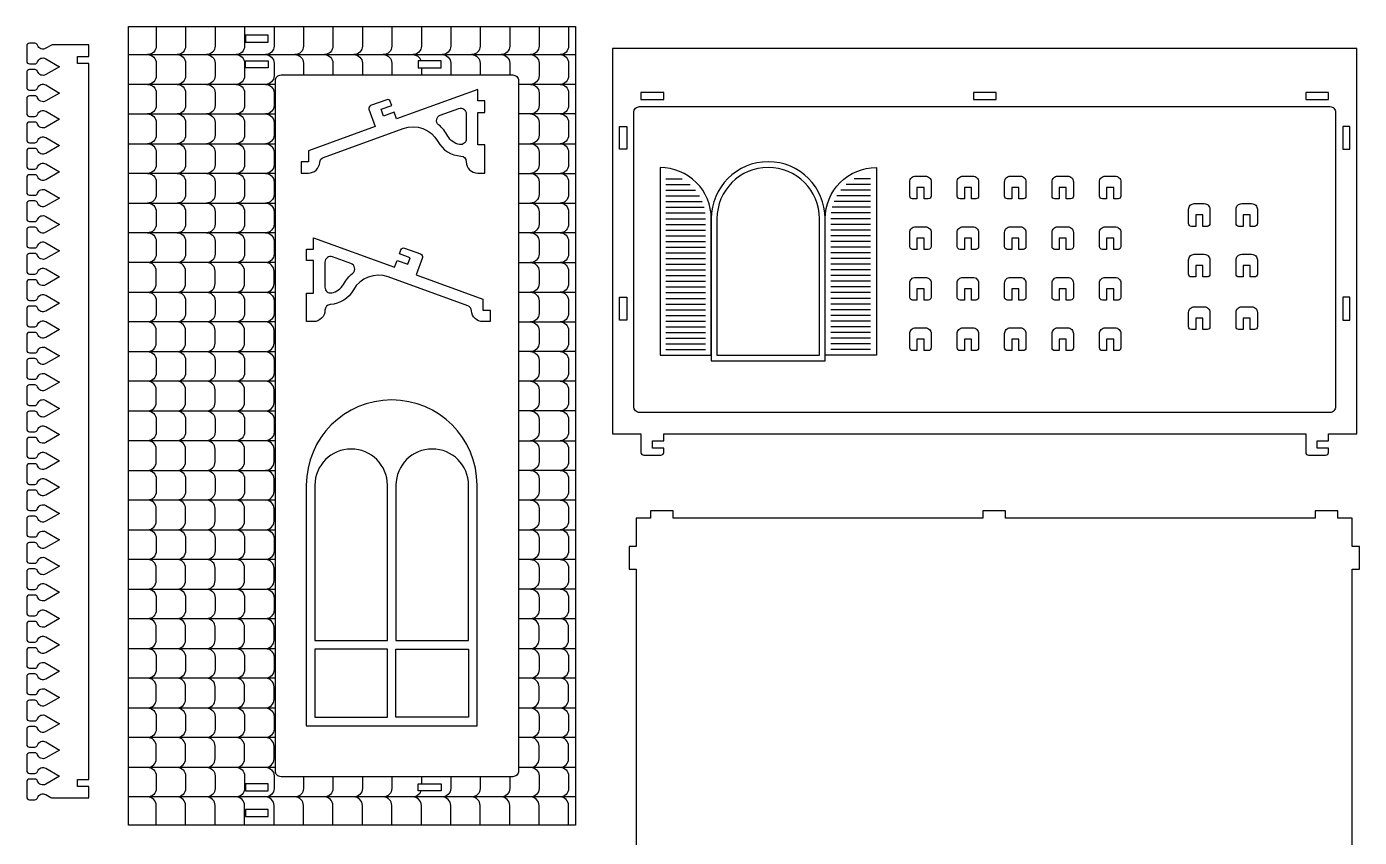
# Model space of a CAD drawing. Extents: x 3334 to 5610, y 984 to 2451.
# Drawn here: x 4483 to 5607, y 1767 to 2451 of the extents above; entities that cross this region are included whole.
import ezdxf

# ---------------------------------------------------------------- set-up
doc = ezdxf.new("R2010")
doc.units = 0
doc.header["$MEASUREMENT"] = 0
doc.layers.add('LAYER1', color=18, linetype='CONTINUOUS')

msp = doc.modelspace()

# ---------------------------------------------------------------- linework, layer by layer
at = {"layer": 'LAYER1'}
for points in [[(4945.8, 1777.7), (4568.9, 1777.7), (4568.9, 2451.2), (4945.8, 2451.2)], [(4686.8, 2438), (4686.8, 2444), (4667.6, 2444), (4667.6, 2438)], [(4686.8, 2422.4), (4686.8, 2416.4), (4667.6, 2416.4), (4667.6, 2422.4)], [(4832.5, 2416.4), (4832.5, 2422.4), (4813.3, 2422.4), (4813.3, 2416.4)], [(5001.1, 2395.7), (5001.1, 2389.7), (5020.3, 2389.7), (5020.3, 2395.7)], [(5281.4, 2395.7), (5281.4, 2389.7), (5300.6, 2389.7), (5300.6, 2395.7)], [(5561.7, 2395.7), (5561.7, 2389.7), (5580.9, 2389.7), (5580.9, 2395.7)], [(4983.1, 2366.9), (4989.1, 2366.9), (4989.1, 2347.7), (4983.1, 2347.7)], [(5598.9, 2366.9), (5592.9, 2366.9), (5592.9, 2347.7), (5598.9, 2347.7)], [(4983.1, 2222.9), (4989.1, 2222.9), (4989.1, 2203.7), (4983.1, 2203.7)], [(5598.9, 2222.9), (5592.9, 2222.9), (5592.9, 2203.7), (5598.9, 2203.7)], [(4726.1, 1868.6), (4787.3, 1868.6), (4787.3, 1926.2), (4726.1, 1926.2)], [(4794.5, 1868.6), (4794.5, 1926.2), (4855.7, 1926.2), (4855.7, 1868.6)], [(4686.8, 1806.5), (4686.8, 1812.5), (4667.6, 1812.5), (4667.6, 1806.5)], [(4832.5, 1812.5), (4832.5, 1806.5), (4813.3, 1806.5), (4813.3, 1812.5)], [(4686.8, 1784.9), (4686.8, 1790.9), (4667.6, 1790.9), (4667.6, 1784.9)]]:
    msp.add_lwpolyline(points, close=True, dxfattribs=at)
for points in [[(4592.3, 2451.2), (4592.3, 2434.8, -0.414214), (4585.1, 2427.6)], [(4617.1, 2451.2), (4617.1, 2434.8, -0.414214), (4609.9, 2427.6)], [(4642, 2451.2), (4642, 2434.8, -0.414214), (4634.8, 2427.6)], [(4666.8, 2451.2), (4666.8, 2434.8, -0.414214), (4659.6, 2427.6)], [(4691.7, 2451.2), (4691.7, 2434.8, -0.414214), (4684.5, 2427.6)], [(4716.5, 2451.2), (4716.5, 2434.8, -0.414214), (4709.3, 2427.6)], [(4741.3, 2451.2), (4741.3, 2434.8, -0.414214), (4734.1, 2427.6)], [(4766.2, 2451.2), (4766.2, 2434.8, -0.414214), (4759, 2427.6)], [(4791, 2451.2), (4791, 2434.8, -0.414214), (4783.8, 2427.6)], [(4815.9, 2451.2), (4815.9, 2434.8, -0.414214), (4808.7, 2427.6)], [(4840.7, 2451.2), (4840.7, 2434.8, -0.414214), (4833.5, 2427.6)], [(4865.5, 2451.2), (4865.5, 2434.8, -0.414214), (4858.3, 2427.6)], [(4890.4, 2451.2), (4890.4, 2434.8, -0.414214), (4883.2, 2427.6)], [(4915.2, 2451.2), (4915.2, 2434.8, -0.414214), (4908, 2427.6)], [(4940.1, 2451.2), (4940.1, 2434.8, -0.414214), (4932.9, 2427.6)], [(4585.1, 2427.6, -0.414214), (4592.3, 2420.4), (4592.3, 2409.7, -0.414214), (4585.1, 2402.5)], [(4609.9, 2427.6, -0.414214), (4617.1, 2420.4), (4617.1, 2409.7, -0.414214), (4609.9, 2402.5)], [(4634.8, 2427.6, -0.414214), (4642, 2420.4), (4642, 2409.7, -0.414214), (4634.8, 2402.5)], [(4659.6, 2427.6, -0.414214), (4666.8, 2420.4), (4666.8, 2409.7, -0.414214), (4659.6, 2402.5)], [(4684.5, 2427.6, -0.414214), (4691.7, 2420.4), (4691.7, 2409.7, -0.414214), (4684.5, 2402.5)], [(4709.3, 2427.6, -0.414214), (4716.5, 2420.4), (4716.5, 2410.4)], [(4734.1, 2427.6, -0.414214), (4741.3, 2420.4), (4741.3, 2410.4)], [(4759, 2427.6, -0.414214), (4766.2, 2420.4), (4766.2, 2410.4)], [(4783.8, 2427.6, -0.414214), (4791, 2420.4), (4791, 2410.4)], [(4808.7, 2427.6, -0.332931), (4815.6, 2422.4)], [(4833.5, 2427.6, -0.414214), (4840.7, 2420.4), (4840.7, 2410.4)], [(4858.3, 2427.6, -0.414214), (4865.5, 2420.4), (4865.5, 2410.4)], [(4883.2, 2427.6, -0.414214), (4890.4, 2420.4), (4890.4, 2410.4)], [(4908, 2427.6, -0.414214), (4915.2, 2420.4), (4915.2, 2409.7, -0.414214), (4908, 2402.5)], [(4932.9, 2427.6, -0.414214), (4940.1, 2420.4), (4940.1, 2409.7, -0.414214), (4932.9, 2402.5)], [(4585.1, 2402.5, -0.414214), (4592.3, 2395.3), (4592.3, 2384.7, -0.414214), (4585.1, 2377.5)], [(4609.9, 2402.5, -0.414214), (4617.1, 2395.3), (4617.1, 2384.7, -0.414214), (4609.9, 2377.5)], [(4634.8, 2402.5, -0.414214), (4642, 2395.3), (4642, 2384.7, -0.414214), (4634.8, 2377.5)], [(4659.6, 2402.5, -0.414214), (4666.8, 2395.3), (4666.8, 2384.7, -0.414214), (4659.6, 2377.5)], [(4684.5, 2402.5, -0.414214), (4691.7, 2395.3), (4691.7, 2384.7, -0.414214), (4684.5, 2377.5)], [(4908, 2402.5, -0.414214), (4915.2, 2395.3), (4915.2, 2384.7, -0.414214), (4908, 2377.5)], [(4932.9, 2402.5, -0.414214), (4940.1, 2395.3), (4940.1, 2384.7, -0.414214), (4932.9, 2377.5)], [(4585.1, 2377.5, -0.414214), (4592.3, 2370.3), (4592.3, 2359.6, -0.414214), (4585.1, 2352.4)], [(4609.9, 2377.5, -0.414214), (4617.1, 2370.3), (4617.1, 2359.6, -0.414214), (4609.9, 2352.4)], [(4634.8, 2377.5, -0.414214), (4642, 2370.3), (4642, 2359.6, -0.414214), (4634.8, 2352.4)], [(4659.6, 2377.5, -0.414214), (4666.8, 2370.3), (4666.8, 2359.6, -0.414214), (4659.6, 2352.4)], [(4684.5, 2377.5, -0.414214), (4691.7, 2370.3), (4691.7, 2359.6, -0.414214), (4684.5, 2352.4)], [(4908, 2377.5, -0.414214), (4915.2, 2370.3), (4915.2, 2359.6, -0.414214), (4908, 2352.4)], [(4932.9, 2377.5, -0.414214), (4940.1, 2370.3), (4940.1, 2359.6, -0.414214), (4932.9, 2352.4)], [(4585.1, 2352.4, -0.414214), (4592.3, 2345.2), (4592.3, 2334.6, -0.414214), (4585.1, 2327.4)], [(4609.9, 2352.4, -0.414214), (4617.1, 2345.2), (4617.1, 2334.6, -0.414214), (4609.9, 2327.4)], [(4634.8, 2352.4, -0.414214), (4642, 2345.2), (4642, 2334.6, -0.414214), (4634.8, 2327.4)], [(4659.6, 2352.4, -0.414214), (4666.8, 2345.2), (4666.8, 2334.6, -0.414214), (4659.6, 2327.4)], [(4684.5, 2352.4, -0.414214), (4691.7, 2345.2), (4691.7, 2334.6, -0.414214), (4684.5, 2327.4)], [(4908, 2352.4, -0.414214), (4915.2, 2345.2), (4915.2, 2334.6, -0.414214), (4908, 2327.4)], [(4932.9, 2352.4, -0.414214), (4940.1, 2345.2), (4940.1, 2334.6, -0.414214), (4932.9, 2327.4)], [(4585.1, 2327.4, -0.414214), (4592.3, 2320.2), (4592.3, 2309.5, -0.414214), (4585.1, 2302.3)], [(4609.9, 2327.4, -0.414214), (4617.1, 2320.2), (4617.1, 2309.5, -0.414214), (4609.9, 2302.3)], [(4634.8, 2327.4, -0.414214), (4642, 2320.2), (4642, 2309.5, -0.414214), (4634.8, 2302.3)], [(4659.6, 2327.4, -0.414214), (4666.8, 2320.2), (4666.8, 2309.5, -0.414214), (4659.6, 2302.3)], [(4684.5, 2327.4, -0.414214), (4691.7, 2320.2), (4691.7, 2309.5, -0.414214), (4684.5, 2302.3)], [(4908, 2327.4, -0.414214), (4915.2, 2320.2), (4915.2, 2309.5, -0.414214), (4908, 2302.3)], [(4932.9, 2327.4, -0.414214), (4940.1, 2320.2), (4940.1, 2309.5, -0.414214), (4932.9, 2302.3)], [(4585.1, 2302.3, -0.414214), (4592.3, 2295.1), (4592.3, 2284.5, -0.414214), (4585.1, 2277.3)], [(4609.9, 2302.3, -0.414214), (4617.1, 2295.1), (4617.1, 2284.5, -0.414214), (4609.9, 2277.3)], [(4634.8, 2302.3, -0.414214), (4642, 2295.1), (4642, 2284.5, -0.414214), (4634.8, 2277.3)], [(4659.6, 2302.3, -0.414214), (4666.8, 2295.1), (4666.8, 2284.5, -0.414214), (4659.6, 2277.3)], [(4684.5, 2302.3, -0.414214), (4691.7, 2295.1), (4691.7, 2284.5, -0.414214), (4684.5, 2277.3)], [(4908, 2302.3, -0.414214), (4915.2, 2295.1), (4915.2, 2284.5, -0.414214), (4908, 2277.3)], [(4932.9, 2302.3, -0.414214), (4940.1, 2295.1), (4940.1, 2284.5, -0.414214), (4932.9, 2277.3)], [(4585.1, 2277.3, -0.414214), (4592.3, 2270.1), (4592.3, 2259.4, -0.414214), (4585.1, 2252.2)], [(4609.9, 2277.3, -0.414214), (4617.1, 2270.1), (4617.1, 2259.4, -0.414214), (4609.9, 2252.2)], [(4634.8, 2277.3, -0.414214), (4642, 2270.1), (4642, 2259.4, -0.414214), (4634.8, 2252.2)], [(4659.6, 2277.3, -0.414214), (4666.8, 2270.1), (4666.8, 2259.4, -0.414214), (4659.6, 2252.2)], [(4684.5, 2277.3, -0.414214), (4691.7, 2270.1), (4691.7, 2259.4, -0.414214), (4684.5, 2252.2)], [(4908, 2277.3, -0.414214), (4915.2, 2270.1), (4915.2, 2259.4, -0.414214), (4908, 2252.2)], [(4932.9, 2277.3, -0.414214), (4940.1, 2270.1), (4940.1, 2259.4, -0.414214), (4932.9, 2252.2)], [(4585.1, 2227.2, 0.414214), (4592.3, 2234.4), (4592.3, 2245, 0.414214), (4585.1, 2252.2)], [(4609.9, 2227.2, 0.414214), (4617.1, 2234.4), (4617.1, 2245, 0.414214), (4609.9, 2252.2)], [(4634.8, 2227.2, 0.414214), (4642, 2234.4), (4642, 2245, 0.414214), (4634.8, 2252.2)], [(4659.6, 2227.2, 0.414214), (4666.8, 2234.4), (4666.8, 2245, 0.414214), (4659.6, 2252.2)], [(4684.5, 2227.2, 0.414214), (4691.7, 2234.4), (4691.7, 2245, 0.414214), (4684.5, 2252.2)], [(4908, 2252.2, -0.414214), (4915.2, 2245), (4915.2, 2234.4, -0.414214), (4908, 2227.2)], [(4932.9, 2252.2, -0.414214), (4940.1, 2245), (4940.1, 2234.4, -0.414214), (4932.9, 2227.2)], [(4585.1, 2227.2, -0.414214), (4592.3, 2220), (4592.3, 2209.3, -0.414214), (4585.1, 2202.1)], [(4609.9, 2227.2, -0.414214), (4617.1, 2220), (4617.1, 2209.3, -0.414214), (4609.9, 2202.1)], [(4634.8, 2227.2, -0.414214), (4642, 2220), (4642, 2209.3, -0.414214), (4634.8, 2202.1)], [(4659.6, 2227.2, -0.414214), (4666.8, 2220), (4666.8, 2209.3, -0.414214), (4659.6, 2202.1)], [(4684.5, 2227.2, -0.414214), (4691.7, 2220), (4691.7, 2209.3, -0.414214), (4684.5, 2202.1)], [(4908, 2227.2, -0.414214), (4915.2, 2220), (4915.2, 2209.3, -0.414214), (4908, 2202.1)], [(4932.9, 2227.2, -0.414214), (4940.1, 2220), (4940.1, 2209.3, -0.414214), (4932.9, 2202.1)], [(4585.1, 2177.1, 0.414214), (4592.3, 2184.3), (4592.3, 2194.9, 0.414214), (4585.1, 2202.1)], [(4609.9, 2177.1, 0.414214), (4617.1, 2184.3), (4617.1, 2194.9, 0.414214), (4609.9, 2202.1)], [(4634.8, 2177.1, 0.414214), (4642, 2184.3), (4642, 2194.9, 0.414214), (4634.8, 2202.1)], [(4659.6, 2177.1, 0.414214), (4666.8, 2184.3), (4666.8, 2194.9, 0.414214), (4659.6, 2202.1)], [(4684.5, 2177.1, 0.414214), (4691.7, 2184.3), (4691.7, 2194.9, 0.414214), (4684.5, 2202.1)], [(4908, 2202.1, -0.414214), (4915.2, 2194.9), (4915.2, 2184.3, -0.414214), (4908, 2177.1)], [(4932.9, 2202.1, -0.414214), (4940.1, 2194.9), (4940.1, 2184.3, -0.414214), (4932.9, 2177.1)], [(4585.1, 2177.1, -0.414214), (4592.3, 2169.9), (4592.3, 2159.2, -0.414214), (4585.1, 2152)], [(4609.9, 2177.1, -0.414214), (4617.1, 2169.9), (4617.1, 2159.2, -0.414214), (4609.9, 2152)], [(4634.8, 2177.1, -0.414214), (4642, 2169.9), (4642, 2159.2, -0.414214), (4634.8, 2152)], [(4659.6, 2177.1, -0.414214), (4666.8, 2169.9), (4666.8, 2159.2, -0.414214), (4659.6, 2152)], [(4684.5, 2177.1, -0.414214), (4691.7, 2169.9), (4691.7, 2159.2, -0.414214), (4684.5, 2152)], [(4908, 2177.1, -0.414214), (4915.2, 2169.9), (4915.2, 2159.2, -0.414214), (4908, 2152)], [(4932.9, 2177.1, -0.414214), (4940.1, 2169.9), (4940.1, 2159.2, -0.414214), (4932.9, 2152)], [(4585.1, 2127, 0.414214), (4592.3, 2134.2), (4592.3, 2144.8, 0.414214), (4585.1, 2152)], [(4609.9, 2127, 0.414214), (4617.1, 2134.2), (4617.1, 2144.8, 0.414214), (4609.9, 2152)], [(4634.8, 2127, 0.414214), (4642, 2134.2), (4642, 2144.8, 0.414214), (4634.8, 2152)], [(4659.6, 2127, 0.414214), (4666.8, 2134.2), (4666.8, 2144.8, 0.414214), (4659.6, 2152)], [(4684.5, 2127, 0.414214), (4691.7, 2134.2), (4691.7, 2144.8, 0.414214), (4684.5, 2152)], [(4908, 2152, -0.414214), (4915.2, 2144.8), (4915.2, 2134.2, -0.414214), (4908, 2127)], [(4932.9, 2152, -0.414214), (4940.1, 2144.8), (4940.1, 2134.2, -0.414214), (4932.9, 2127)], [(4585.1, 2127, -0.414214), (4592.3, 2119.8), (4592.3, 2109.1, -0.414214), (4585.1, 2101.9)], [(4609.9, 2127, -0.414214), (4617.1, 2119.8), (4617.1, 2109.1, -0.414214), (4609.9, 2101.9)], [(4634.8, 2127, -0.414214), (4642, 2119.8), (4642, 2109.1, -0.414214), (4634.8, 2101.9)], [(4659.6, 2127, -0.414214), (4666.8, 2119.8), (4666.8, 2109.1, -0.414214), (4659.6, 2101.9)], [(4684.5, 2127, -0.414214), (4691.7, 2119.8), (4691.7, 2109.1, -0.414214), (4684.5, 2101.9)], [(4908, 2127, -0.414214), (4915.2, 2119.8), (4915.2, 2109.1, -0.414214), (4908, 2101.9)], [(4932.9, 2127, -0.414214), (4940.1, 2119.8), (4940.1, 2109.1, -0.414214), (4932.9, 2101.9)], [(4585.1, 2076.9, 0.414214), (4592.3, 2084.1), (4592.3, 2094.7, 0.414214), (4585.1, 2101.9)], [(4609.9, 2076.9, 0.414214), (4617.1, 2084.1), (4617.1, 2094.7, 0.414214), (4609.9, 2101.9)], [(4634.8, 2076.9, 0.414214), (4642, 2084.1), (4642, 2094.7, 0.414214), (4634.8, 2101.9)], [(4659.6, 2076.9, 0.414214), (4666.8, 2084.1), (4666.8, 2094.7, 0.414214), (4659.6, 2101.9)], [(4684.5, 2076.9, 0.414214), (4691.7, 2084.1), (4691.7, 2094.7, 0.414214), (4684.5, 2101.9)], [(4908, 2101.9, -0.414214), (4915.2, 2094.7), (4915.2, 2084.1, -0.414214), (4908, 2076.9)], [(4932.9, 2101.9, -0.414214), (4940.1, 2094.7), (4940.1, 2084.1, -0.414214), (4932.9, 2076.9)], [(4585.1, 2076.9, -0.414214), (4592.3, 2069.7), (4592.3, 2059, -0.414214), (4585.1, 2051.8)], [(4609.9, 2076.9, -0.414214), (4617.1, 2069.7), (4617.1, 2059, -0.414214), (4609.9, 2051.8)], [(4634.8, 2076.9, -0.414214), (4642, 2069.7), (4642, 2059, -0.414214), (4634.8, 2051.8)], [(4659.6, 2076.9, -0.414214), (4666.8, 2069.7), (4666.8, 2059, -0.414214), (4659.6, 2051.8)], [(4684.5, 2051.8, 0.414214), (4691.7, 2059), (4691.7, 2069.7, 0.414214), (4684.5, 2076.9)], [(4908, 2076.9, -0.414214), (4915.2, 2069.7), (4915.2, 2059, -0.414214), (4908, 2051.8)], [(4932.9, 2076.9, -0.414214), (4940.1, 2069.7), (4940.1, 2059, -0.414214), (4932.9, 2051.8)], [(4585.1, 2026.8, 0.414214), (4592.3, 2034), (4592.3, 2044.6, 0.414214), (4585.1, 2051.8)], [(4609.9, 2026.8, 0.414214), (4617.1, 2034), (4617.1, 2044.6, 0.414214), (4609.9, 2051.8)], [(4634.8, 2026.8, 0.414214), (4642, 2034), (4642, 2044.6, 0.414214), (4634.8, 2051.8)], [(4659.6, 2026.8, 0.414214), (4666.8, 2034), (4666.8, 2044.6, 0.414214), (4659.6, 2051.8)], [(4684.5, 2026.8, 0.414214), (4691.7, 2034), (4691.7, 2044.6, 0.414214), (4684.5, 2051.8)], [(4908, 2051.8, -0.414214), (4915.2, 2044.6), (4915.2, 2034, -0.414214), (4908, 2026.8)], [(4932.9, 2051.8, -0.414214), (4940.1, 2044.6), (4940.1, 2034, -0.414214), (4932.9, 2026.8)], [(4585.1, 2026.8, -0.414214), (4592.3, 2019.6), (4592.3, 2008.9, -0.414214), (4585.1, 2001.7)], [(4609.9, 2026.8, -0.414214), (4617.1, 2019.6), (4617.1, 2008.9, -0.414214), (4609.9, 2001.7)], [(4634.8, 2026.8, -0.414214), (4642, 2019.6), (4642, 2008.9, -0.414214), (4634.8, 2001.7)], [(4659.6, 2026.8, -0.414214), (4666.8, 2019.6), (4666.8, 2008.9, -0.414214), (4659.6, 2001.7)], [(4684.5, 2026.8, -0.414214), (4691.7, 2019.6), (4691.7, 2008.9, -0.414214), (4684.5, 2001.7)], [(4908, 2026.8, -0.414214), (4915.2, 2019.6), (4915.2, 2008.9, -0.414214), (4908, 2001.7)], [(4932.9, 2026.8, -0.414214), (4940.1, 2019.6), (4940.1, 2008.9, -0.414214), (4932.9, 2001.7)], [(4585.1, 1976.7, 0.414214), (4592.3, 1983.9), (4592.3, 1994.5, 0.414214), (4585.1, 2001.7)], [(4609.9, 1976.7, 0.414214), (4617.1, 1983.9), (4617.1, 1994.5, 0.414214), (4609.9, 2001.7)], [(4634.8, 1976.7, 0.414214), (4642, 1983.9), (4642, 1994.5, 0.414214), (4634.8, 2001.7)], [(4659.6, 1976.7, 0.414214), (4666.8, 1983.9), (4666.8, 1994.5, 0.414214), (4659.6, 2001.7)], [(4684.5, 1976.7, 0.414214), (4691.7, 1983.9), (4691.7, 1994.5, 0.414214), (4684.5, 2001.7)], [(4908, 2001.7, -0.414214), (4915.2, 1994.5), (4915.2, 1983.9, -0.414214), (4908, 1976.7)], [(4932.9, 2001.7, -0.414214), (4940.1, 1994.5), (4940.1, 1983.9, -0.414214), (4932.9, 1976.7)], [(4585.1, 1976.7, -0.414214), (4592.3, 1969.5), (4592.3, 1958.9, -0.414214), (4585.1, 1951.7)], [(4609.9, 1976.7, -0.414214), (4617.1, 1969.5), (4617.1, 1958.9, -0.414214), (4609.9, 1951.7)], [(4634.8, 1976.7, -0.414214), (4642, 1969.5), (4642, 1958.9, -0.414214), (4634.8, 1951.7)], [(4659.6, 1976.7, -0.414214), (4666.8, 1969.5), (4666.8, 1958.9, -0.414214), (4659.6, 1951.7)], [(4684.5, 1976.7, -0.414214), (4691.7, 1969.5), (4691.7, 1958.9, -0.414214), (4684.5, 1951.7)], [(4908, 1976.7, -0.414214), (4915.2, 1969.5), (4915.2, 1958.9, -0.414214), (4908, 1951.7)], [(4932.9, 1976.7, -0.414214), (4940.1, 1969.5), (4940.1, 1958.9, -0.414214), (4932.9, 1951.7)], [(4585.1, 1926.6, 0.414214), (4592.3, 1933.8), (4592.3, 1944.5, 0.414214), (4585.1, 1951.7)], [(4609.9, 1926.6, 0.414214), (4617.1, 1933.8), (4617.1, 1944.5, 0.414214), (4609.9, 1951.7)], [(4634.8, 1926.6, 0.414214), (4642, 1933.8), (4642, 1944.5, 0.414214), (4634.8, 1951.7)], [(4659.6, 1926.6, 0.414214), (4666.8, 1933.8), (4666.8, 1944.5, 0.414214), (4659.6, 1951.7)], [(4684.5, 1926.6, 0.414214), (4691.7, 1933.8), (4691.7, 1944.5, 0.414214), (4684.5, 1951.7)], [(4908, 1926.6, 0.414214), (4915.2, 1933.8), (4915.2, 1944.5, 0.414214), (4908, 1951.7)], [(4932.9, 1926.6, 0.414214), (4940.1, 1933.8), (4940.1, 1944.5, 0.414214), (4932.9, 1951.7)], [(4585.1, 1926.6, -0.414214), (4592.3, 1919.4), (4592.3, 1908.8, -0.414214), (4585.1, 1901.6)], [(4609.9, 1926.6, -0.414214), (4617.1, 1919.4), (4617.1, 1908.8, -0.414214), (4609.9, 1901.6)], [(4634.8, 1926.6, -0.414214), (4642, 1919.4), (4642, 1908.8, -0.414214), (4634.8, 1901.6)], [(4659.6, 1926.6, -0.414214), (4666.8, 1919.4), (4666.8, 1908.8, -0.414214), (4659.6, 1901.6)], [(4684.5, 1926.6, -0.414214), (4691.7, 1919.4), (4691.7, 1908.8, -0.414214), (4684.5, 1901.6)], [(4908, 1926.6, -0.414214), (4915.2, 1919.4), (4915.2, 1908.8, -0.414214), (4908, 1901.6)], [(4932.9, 1926.6, -0.414214), (4940.1, 1919.4), (4940.1, 1908.8, -0.414214), (4932.9, 1901.6)], [(4585.1, 1876.5, 0.414214), (4592.3, 1883.7), (4592.3, 1894.4, 0.414214), (4585.1, 1901.6)], [(4609.9, 1876.5, 0.414214), (4617.1, 1883.7), (4617.1, 1894.4, 0.414214), (4609.9, 1901.6)], [(4634.8, 1876.5, 0.414214), (4642, 1883.7), (4642, 1894.4, 0.414214), (4634.8, 1901.6)], [(4659.6, 1876.5, 0.414214), (4666.8, 1883.7), (4666.8, 1894.4, 0.414214), (4659.6, 1901.6)], [(4684.5, 1876.5, 0.414214), (4691.7, 1883.7), (4691.7, 1894.4, 0.414214), (4684.5, 1901.6)], [(4908, 1876.5, 0.414214), (4915.2, 1883.7), (4915.2, 1894.4, 0.414214), (4908, 1901.6)], [(4932.9, 1876.5, 0.414214), (4940.1, 1883.7), (4940.1, 1894.4, 0.414214), (4932.9, 1901.6)], [(4585.1, 1876.5, -0.414214), (4592.3, 1869.3), (4592.3, 1858.7, -0.414214), (4585.1, 1851.5)], [(4609.9, 1876.5, -0.414214), (4617.1, 1869.3), (4617.1, 1858.7, -0.414214), (4609.9, 1851.5)], [(4634.8, 1876.5, -0.414214), (4642, 1869.3), (4642, 1858.7, -0.414214), (4634.8, 1851.5)], [(4659.6, 1876.5, -0.414214), (4666.8, 1869.3), (4666.8, 1858.7, -0.414214), (4659.6, 1851.5)], [(4684.5, 1876.5, -0.414214), (4691.7, 1869.3), (4691.7, 1858.7, -0.414214), (4684.5, 1851.5)], [(4908, 1876.5, -0.414214), (4915.2, 1869.3), (4915.2, 1858.7, -0.414214), (4908, 1851.5)], [(4932.9, 1876.5, -0.414214), (4940.1, 1869.3), (4940.1, 1858.7, -0.414214), (4932.9, 1851.5)], [(4585.1, 1826.4, 0.414214), (4592.3, 1833.6), (4592.3, 1844.3, 0.414214), (4585.1, 1851.5)], [(4609.9, 1826.4, 0.414214), (4617.1, 1833.6), (4617.1, 1844.3, 0.414214), (4609.9, 1851.5)], [(4634.8, 1826.4, 0.414214), (4642, 1833.6), (4642, 1844.3, 0.414214), (4634.8, 1851.5)], [(4659.6, 1826.4, 0.414214), (4666.8, 1833.6), (4666.8, 1844.3, 0.414214), (4659.6, 1851.5)], [(4684.5, 1826.4, 0.414214), (4691.7, 1833.6), (4691.7, 1844.3, 0.414214), (4684.5, 1851.5)], [(4908, 1826.4, 0.414214), (4915.2, 1833.6), (4915.2, 1844.3, 0.414214), (4908, 1851.5)], [(4932.9, 1826.4, 0.414214), (4940.1, 1833.6), (4940.1, 1844.3, 0.414214), (4932.9, 1851.5)], [(4585.1, 1826.4, -0.414214), (4592.3, 1819.2), (4592.3, 1808.6, -0.414214), (4585.1, 1801.4)], [(4609.9, 1826.4, -0.414214), (4617.1, 1819.2), (4617.1, 1808.6, -0.414214), (4609.9, 1801.4)], [(4634.8, 1826.4, -0.414214), (4642, 1819.2), (4642, 1808.6, -0.414214), (4634.8, 1801.4)], [(4659.6, 1826.4, -0.414214), (4666.8, 1819.2), (4666.8, 1808.6, -0.414214), (4659.6, 1801.4)], [(4684.5, 1826.4, -0.414214), (4691.7, 1819.2), (4691.7, 1808.6, -0.414214), (4684.5, 1801.4)], [(4908, 1826.4, -0.414214), (4915.2, 1819.2), (4915.2, 1808.6, -0.414214), (4908, 1801.4)], [(4932.9, 1826.4, -0.414214), (4940.1, 1819.2), (4940.1, 1808.6, -0.414214), (4932.9, 1801.4)], [(4716.5, 1818.5), (4716.5, 1808.6, -0.414214), (4709.3, 1801.4)], [(4741.3, 1818.5), (4741.3, 1808.6, -0.414214), (4734.1, 1801.4)], [(4766.2, 1818.5), (4766.2, 1808.6, -0.414214), (4759, 1801.4)], [(4791, 1818.5), (4791, 1808.6, -0.414214), (4783.8, 1801.4)], [(4840.7, 1818.5), (4840.7, 1808.6, -0.414214), (4833.5, 1801.4)], [(4865.5, 1818.5), (4865.5, 1808.6, -0.414214), (4858.3, 1801.4)], [(4890.4, 1818.5), (4890.4, 1808.6, -0.414214), (4883.2, 1801.4)], [(4592.3, 1777.7), (4592.3, 1794.2, 0.414214), (4585.1, 1801.4)], [(4617.1, 1777.7), (4617.1, 1794.2, 0.414214), (4609.9, 1801.4)], [(4642, 1777.7), (4642, 1794.2, 0.414214), (4634.8, 1801.4)], [(4666.8, 1777.7), (4666.8, 1794.2, 0.414214), (4659.6, 1801.4)], [(4691.7, 1777.7), (4691.7, 1794.2, 0.414214), (4684.5, 1801.4)], [(4716.5, 1777.7), (4716.5, 1794.2, 0.414214), (4709.3, 1801.4)], [(4741.3, 1777.7), (4741.3, 1794.2, 0.414214), (4734.1, 1801.4)], [(4766.2, 1777.7), (4766.2, 1794.2, 0.414214), (4759, 1801.4)], [(4791, 1777.7), (4791, 1794.2, 0.414214), (4783.8, 1801.4)], [(4815.6, 1806.5, -0.332931), (4808.7, 1801.4)], [(4815.9, 1777.7), (4815.9, 1794.2, 0.414214), (4808.7, 1801.4)], [(4840.7, 1777.7), (4840.7, 1794.2, 0.414214), (4833.5, 1801.4)], [(4865.5, 1777.7), (4865.5, 1794.2, 0.414214), (4858.3, 1801.4)], [(4890.4, 1777.7), (4890.4, 1794.2, 0.414214), (4883.2, 1801.4)], [(4915.2, 1777.7), (4915.2, 1794.2, 0.414214), (4908, 1801.4)], [(4940.1, 1777.7), (4940.1, 1794.2, 0.414214), (4932.9, 1801.4)]]:
    msp.add_lwpolyline(points, format="xyb", dxfattribs=at)
for points in [[(4499.2, 2432.9, -0.475677), (4492.2, 2435.5, 0.32375), (4490, 2437.2), (4485.5, 2437.2, 0.414214), (4483.1, 2434.8), (4483.1, 2422.2, 0.414214), (4485.5, 2419.8), (4490, 2419.8, 0.32375), (4492.2, 2421.5, -0.475677), (4499.2, 2424.1), (4510.8, 2417.4), (4499.2, 2410.7, -0.475677), (4492.2, 2413.4, 0.32375), (4490, 2415), (4485.5, 2415, 0.414214), (4483.1, 2412.6), (4483.1, 2400, 0.414214), (4485.5, 2397.6), (4490, 2397.6, 0.32375), (4492.2, 2399.3, -0.475677), (4499.2, 2402), (4510.8, 2395.2), (4499.2, 2388.5, -0.475677), (4492.2, 2391.2, 0.32375), (4490, 2392.8), (4485.5, 2392.8, 0.414214), (4483.1, 2390.4), (4483.1, 2377.9, 0.414214), (4485.5, 2375.5), (4490, 2375.5, 0.32375), (4492.2, 2377.1, -0.475677), (4499.2, 2379.8), (4510.8, 2373.1), (4499.2, 2366.4, -0.475677), (4492.2, 2369, 0.32375), (4490, 2370.7), (4485.5, 2370.7, 0.414214), (4483.1, 2368.3), (4483.1, 2355.7, 0.414214), (4485.5, 2353.3), (4490, 2353.3, 0.32375), (4492.2, 2355, -0.475677), (4499.2, 2357.6), (4510.8, 2350.9), (4499.2, 2344.2, -0.475677), (4492.2, 2346.9, 0.32375), (4490, 2348.5), (4485.5, 2348.5, 0.414214), (4483.1, 2346.1), (4483.1, 2333.5, 0.414214), (4485.5, 2331.1), (4490, 2331.1, 0.32375), (4492.2, 2332.8, -0.475677), (4499.2, 2335.4), (4510.8, 2328.7), (4499.2, 2322, -0.475677), (4492.2, 2324.7, 0.32375), (4490, 2326.3), (4485.5, 2326.3, 0.414214), (4483.1, 2323.9), (4483.1, 2311.4, 0.414214), (4485.5, 2309), (4490, 2309, 0.32375), (4492.2, 2310.6, -0.475677), (4499.2, 2313.3), (4510.8, 2306.6), (4499.2, 2299.9, -0.475677), (4492.2, 2302.5, 0.32375), (4490, 2304.2), (4485.5, 2304.2, 0.414214), (4483.1, 2301.8), (4483.1, 2289.2, 0.414214), (4485.5, 2286.8), (4490, 2286.8, 0.32375), (4492.2, 2288.5, -0.475677), (4499.2, 2291.1), (4510.8, 2284.4), (4499.2, 2277.7, -0.475677), (4492.2, 2280.4, 0.32375), (4490, 2282), (4485.5, 2282, 0.414214), (4483.1, 2279.6), (4483.1, 2267, 0.414214), (4485.5, 2264.6), (4490, 2264.6, 0.32375), (4492.2, 2266.3, -0.475677), (4499.2, 2268.9), (4510.8, 2262.2), (4499.2, 2255.5, -0.475677), (4492.2, 2258.2, 0.32375), (4490, 2259.8), (4485.5, 2259.8, 0.414214), (4483.1, 2257.4), (4483.1, 2244.9, 0.414214), (4485.5, 2242.5), (4490, 2242.5, 0.32375), (4492.2, 2244.1, -0.475677), (4499.2, 2246.8), (4510.8, 2240.1), (4499.2, 2233.4, -0.475677), (4492.2, 2236, 0.32375), (4490, 2237.7), (4485.5, 2237.7, 0.414214), (4483.1, 2235.3), (4483.1, 2222.7, 0.414214), (4485.5, 2220.3), (4490, 2220.3, 0.32375), (4492.2, 2222, -0.475677), (4499.2, 2224.6), (4510.8, 2217.9), (4499.2, 2211.2, -0.475677), (4492.2, 2213.9, 0.32375), (4490, 2215.5), (4485.5, 2215.5, 0.414214), (4483.1, 2213.1), (4483.1, 2200.5, 0.414214), (4485.5, 2198.1), (4490, 2198.1, 0.32375), (4492.2, 2199.8, -0.475677), (4499.2, 2202.4), (4510.8, 2195.7), (4499.2, 2189, -0.475677), (4492.2, 2191.7, 0.32375), (4490, 2193.3), (4485.5, 2193.3, 0.414214), (4483.1, 2190.9), (4483.1, 2178.4, 0.414214), (4485.5, 2176), (4490, 2176, 0.32375), (4492.2, 2177.6, -0.475677), (4499.2, 2180.3), (4510.8, 2173.6), (4499.2, 2166.9, -0.475677), (4492.2, 2169.5, 0.32375), (4490, 2171.2), (4485.5, 2171.2, 0.414214), (4483.1, 2168.8), (4483.1, 2156.2, 0.414214), (4485.5, 2153.8), (4490, 2153.8, 0.32375), (4492.2, 2155.4, -0.475677), (4499.2, 2158.1), (4510.8, 2151.4), (4499.2, 2144.7, -0.475677), (4492.2, 2147.4, 0.32375), (4490, 2149), (4485.5, 2149, 0.414214), (4483.1, 2146.6), (4483.1, 2134, 0.414214), (4485.5, 2131.6), (4490, 2131.6, 0.32375), (4492.2, 2133.3, -0.475677), (4499.2, 2135.9), (4510.8, 2129.2), (4499.2, 2122.5, -0.475677), (4492.2, 2125.2, 0.32375), (4490, 2126.8), (4485.5, 2126.8, 0.414214), (4483.1, 2124.4), (4483.1, 2111.9, 0.414214), (4485.5, 2109.5), (4490, 2109.5, 0.32375), (4492.2, 2111.1, -0.475677), (4499.2, 2113.8), (4510.8, 2107.1), (4499.2, 2100.4, -0.475677), (4492.2, 2103, 0.32375), (4490, 2104.7), (4485.5, 2104.7, 0.414214), (4483.1, 2102.3), (4483.1, 2089.7, 0.414214), (4485.5, 2087.3), (4490, 2087.3, 0.32375), (4492.2, 2088.9, -0.475677), (4499.2, 2091.6), (4510.8, 2084.9), (4499.2, 2078.2, -0.475677), (4492.2, 2080.8, 0.32375), (4490, 2082.5), (4485.5, 2082.5, 0.414214), (4483.1, 2080.1), (4483.1, 2067.5, 0.414214), (4485.5, 2065.1), (4490, 2065.1, 0.32375), (4492.2, 2066.8, -0.475677), (4499.2, 2069.4), (4510.8, 2062.7), (4499.2, 2056, -0.475677), (4492.2, 2058.7, 0.32375), (4490, 2060.3), (4485.5, 2060.3, 0.414214), (4483.1, 2057.9), (4483.1, 2045.4, 0.414214), (4485.5, 2043), (4490, 2043, 0.32375), (4492.2, 2044.6, -0.475677), (4499.2, 2047.3), (4510.8, 2040.6), (4499.2, 2033.9, -0.475677), (4492.2, 2036.5, 0.32375), (4490, 2038.2), (4485.5, 2038.2, 0.414214), (4483.1, 2035.8), (4483.1, 2023.2, 0.414214), (4485.5, 2020.8), (4490, 2020.8, 0.32375), (4492.2, 2022.4, -0.475677), (4499.2, 2025.1), (4510.8, 2018.4), (4499.2, 2011.7, -0.475677), (4492.2, 2014.3, 0.32375), (4490, 2016), (4485.5, 2016, 0.414214), (4483.1, 2013.6), (4483.1, 2001, 0.414214), (4485.5, 1998.6), (4490, 1998.6, 0.32375), (4492.2, 2000.3, -0.475677), (4499.2, 2002.9), (4510.8, 1996.2), (4499.2, 1989.5, -0.475677), (4492.2, 1992.2, 0.32375), (4490, 1993.8), (4485.5, 1993.8, 0.414214), (4483.1, 1991.4), (4483.1, 1978.9, 0.414214), (4485.5, 1976.5), (4490, 1976.5, 0.32375), (4492.2, 1978.1, -0.475677), (4499.2, 1980.8), (4510.8, 1974.1), (4499.2, 1967.4, -0.475677), (4492.2, 1970, 0.32375), (4490, 1971.7), (4485.5, 1971.7, 0.414214), (4483.1, 1969.3), (4483.1, 1956.7, 0.414214), (4485.5, 1954.3), (4490, 1954.3, 0.32375), (4492.2, 1955.9, -0.475677), (4499.2, 1958.6), (4510.8, 1951.9), (4499.2, 1945.2, -0.475677), (4492.2, 1947.8, 0.32375), (4490, 1949.5), (4485.5, 1949.5, 0.414214), (4483.1, 1947.1), (4483.1, 1934.5, 0.414214), (4485.5, 1932.1), (4490, 1932.1, 0.32375), (4492.2, 1933.8, -0.475677), (4499.2, 1936.4), (4510.8, 1929.7), (4499.2, 1923, -0.475677), (4492.2, 1925.7, 0.32375), (4490, 1927.3), (4485.5, 1927.3, 0.414214), (4483.1, 1924.9), (4483.1, 1912.4, 0.414214), (4485.5, 1910), (4490, 1910, 0.32375), (4492.2, 1911.6, -0.475677), (4499.2, 1914.3), (4510.8, 1907.6), (4499.2, 1900.8, -0.475677), (4492.2, 1903.5, 0.32375), (4490, 1905.2), (4485.5, 1905.2, 0.414214), (4483.1, 1902.8), (4483.1, 1890.2, 0.414214), (4485.5, 1887.8), (4490, 1887.8, 0.32375), (4492.2, 1889.4, -0.475677), (4499.2, 1892.1), (4510.8, 1885.4), (4499.2, 1878.7, -0.475677), (4492.2, 1881.3, 0.32375), (4490, 1883), (4485.5, 1883, 0.414214), (4483.1, 1880.6), (4483.1, 1868, 0.414214), (4485.5, 1865.6), (4490, 1865.6, 0.32375), (4492.2, 1867.3, -0.475677), (4499.2, 1869.9), (4510.8, 1863.2), (4499.2, 1856.5, -0.475677), (4492.2, 1859.2, 0.32375), (4490, 1860.8), (4485.5, 1860.8, 0.414214), (4483.1, 1858.4), (4483.1, 1845.8, 0.414214), (4485.5, 1843.4), (4490, 1843.4, 0.32375), (4492.2, 1845.1, -0.475677), (4499.2, 1847.8), (4510.8, 1841), (4499.2, 1834.3, -0.475677), (4492.2, 1837, 0.32375), (4490, 1838.6), (4485.5, 1838.6, 0.414214), (4483.1, 1836.2), (4483.1, 1823.7, 0.414214), (4485.5, 1821.3), (4490, 1821.3, 0.32375), (4492.2, 1822.9, -0.475677), (4499.2, 1825.6), (4510.8, 1818.9), (4499.2, 1812.2, -0.475677), (4492.2, 1814.8, 0.32375), (4490, 1816.5), (4485.5, 1816.5, 0.414214), (4483.1, 1814.1), (4483.1, 1801.5, 0.414214), (4485.5, 1799.1), (4490, 1799.1, 0.32375), (4492.2, 1800.8, -0.475677), (4499.2, 1803.4), (4503.5, 1800.9, 0.131652), (4504.7, 1800.6), (4535.5, 1800.6), (4535.5, 1810.2), (4525.9, 1810.2), (4525.9, 1816.2), (4535.5, 1816.2), (4535.5, 2420.1), (4525.9, 2420.1), (4525.9, 2426.1), (4535.5, 2426.1), (4535.5, 2435.7), (4504.7, 2435.7, 0.131652), (4503.5, 2435.3)], [(5604.9, 2432.7), (4977.1, 2432.7), (4977.1, 2107.7), (5001.1, 2107.7), (5001.1, 2092.1, 0.414214), (5003.5, 2089.7), (5017.9, 2089.7, 0.414214), (5020.3, 2092.1), (5020.3, 2095.7), (5010.7, 2095.7), (5010.7, 2101.7), (5020.3, 2101.7), (5020.3, 2107.7), (5561.7, 2107.7), (5561.7, 2092.1, 0.414214), (5564.1, 2089.7), (5578.5, 2089.7, 0.414214), (5580.9, 2092.1), (5580.9, 2095.7), (5571.3, 2095.7), (5571.3, 2101.7), (5580.9, 2101.7), (5580.9, 2107.7), (5604.9, 2107.7)], [(4897.8, 2405.6), (4897.8, 1823.3, -0.414214), (4893, 1818.5), (4697.6, 1818.5, -0.414214), (4692.8, 1823.3), (4692.8, 2405.6, -0.414214), (4697.6, 2410.4), (4893, 2410.4, -0.414214)], [(4789.7, 2388.1, 0.414214), (4786.7, 2389.5), (4773.1, 2384.6, 0.414214), (4771.7, 2381.6), (4777, 2366.9), (4720.6, 2346.5), (4720.6, 2337.2), (4714.6, 2337.2), (4714.6, 2327.6), (4720.6, 2327.6, 0.3991), (4730.2, 2336.7, -0.301728), (4733.4, 2340.9), (4800.6, 2365.3, -0.36851), (4829.8, 2354.3, 0.256171), (4849.3, 2342, -0.396051), (4853.8, 2337.2, 0.414214), (4863.4, 2327.6), (4869.4, 2327.6), (4869.4, 2351.6), (4863.4, 2351.6), (4863.4, 2378.9), (4869.4, 2378.9), (4869.4, 2388.5), (4863.4, 2388.5), (4863.4, 2398.1), (4795, 2373.4), (4793, 2379.1), (4784, 2375.8), (4781.9, 2381.5), (4790.9, 2384.7)], [(5586.9, 2378.9), (5586.9, 2130.5, -0.414214), (5582.1, 2125.7), (4999.9, 2125.7, -0.414214), (4995.1, 2130.5), (4995.1, 2378.9, -0.414214), (4999.9, 2383.7), (5582.1, 2383.7, -0.414214)], [(4853.8, 2377.6), (4853.8, 2356.5, -0.470475), (4848.1, 2351.8, -0.222915), (4838.2, 2358.9, 0.091524), (4830.5, 2368.4, -0.57735), (4831.9, 2376.6), (4847.4, 2382.1, -0.519833)], [(5017.2, 2174), (5060.4, 2174), (5060.4, 2289.2, 0.414214), (5017.2, 2332.4)], [(5060.4, 2289.2), (5060.4, 2169.2), (5156.4, 2169.2), (5156.4, 2289.2, 1)], [(5065.2, 2289.2), (5065.2, 2174), (5151.6, 2174), (5151.6, 2289.2, 1)], [(5199.6, 2174), (5156.4, 2174), (5156.4, 2289.2, -0.414214), (5199.6, 2332.4)], [(5227.8, 2308.3), (5227.8, 2320.3, -0.414214), (5232.6, 2325.1), (5241, 2325.1, -0.414214), (5245.8, 2320.3), (5245.8, 2308.3, -0.414214), (5243.4, 2305.9), (5239.8, 2305.9), (5239.8, 2315.5), (5233.8, 2315.5), (5233.8, 2305.9), (5230.2, 2305.9, -0.414214)], [(5267.8, 2308.3), (5267.8, 2320.3, -0.414214), (5272.6, 2325.1), (5281, 2325.1, -0.414214), (5285.8, 2320.3), (5285.8, 2308.3, -0.414214), (5283.4, 2305.9), (5279.8, 2305.9), (5279.8, 2315.5), (5273.8, 2315.5), (5273.8, 2305.9), (5270.2, 2305.9, -0.414214)], [(5307.8, 2308.3), (5307.8, 2320.3, -0.414214), (5312.6, 2325.1), (5321, 2325.1, -0.414214), (5325.8, 2320.3), (5325.8, 2308.3, -0.414214), (5323.4, 2305.9), (5319.8, 2305.9), (5319.8, 2315.5), (5313.8, 2315.5), (5313.8, 2305.9), (5310.2, 2305.9, -0.414214)], [(5347.8, 2308.3), (5347.8, 2320.3, -0.414214), (5352.6, 2325.1), (5361, 2325.1, -0.414214), (5365.8, 2320.3), (5365.8, 2308.3, -0.414214), (5363.4, 2305.9), (5359.8, 2305.9), (5359.8, 2315.5), (5353.8, 2315.5), (5353.8, 2305.9), (5350.2, 2305.9, -0.414214)], [(5387.8, 2308.3), (5387.8, 2320.3, -0.414214), (5392.6, 2325.1), (5401, 2325.1, -0.414214), (5405.8, 2320.3), (5405.8, 2308.3, -0.414214), (5403.4, 2305.9), (5399.8, 2305.9), (5399.8, 2315.5), (5393.8, 2315.5), (5393.8, 2305.9), (5390.2, 2305.9, -0.414214)], [(5462.9, 2285.1), (5462.9, 2297.1, -0.414214), (5467.7, 2301.9), (5476.1, 2301.9, -0.414214), (5480.9, 2297.1), (5480.9, 2285.1, -0.414214), (5478.5, 2282.7), (5474.9, 2282.7), (5474.9, 2292.3), (5468.9, 2292.3), (5468.9, 2282.7), (5465.3, 2282.7, -0.414214)], [(5502.9, 2285.1), (5502.9, 2297.1, -0.414214), (5507.7, 2301.9), (5516.1, 2301.9, -0.414214), (5520.9, 2297.1), (5520.9, 2285.1, -0.414214), (5518.5, 2282.7), (5514.9, 2282.7), (5514.9, 2292.3), (5508.9, 2292.3), (5508.9, 2282.7), (5505.3, 2282.7, -0.414214)], [(5227.8, 2265.6), (5227.8, 2277.6, -0.414214), (5232.6, 2282.4), (5241, 2282.4, -0.414214), (5245.8, 2277.6), (5245.8, 2265.6, -0.414214), (5243.4, 2263.2), (5239.8, 2263.2), (5239.8, 2272.8), (5233.8, 2272.8), (5233.8, 2263.2), (5230.2, 2263.2, -0.414214)], [(5267.8, 2265.6), (5267.8, 2277.6, -0.414214), (5272.6, 2282.4), (5281, 2282.4, -0.414214), (5285.8, 2277.6), (5285.8, 2265.6, -0.414214), (5283.4, 2263.2), (5279.8, 2263.2), (5279.8, 2272.8), (5273.8, 2272.8), (5273.8, 2263.2), (5270.2, 2263.2, -0.414214)], [(5307.8, 2265.6), (5307.8, 2277.6, -0.414214), (5312.6, 2282.4), (5321, 2282.4, -0.414214), (5325.8, 2277.6), (5325.8, 2265.6, -0.414214), (5323.4, 2263.2), (5319.8, 2263.2), (5319.8, 2272.8), (5313.8, 2272.8), (5313.8, 2263.2), (5310.2, 2263.2, -0.414214)], [(5347.8, 2265.6), (5347.8, 2277.6, -0.414214), (5352.6, 2282.4), (5361, 2282.4, -0.414214), (5365.8, 2277.6), (5365.8, 2265.6, -0.414214), (5363.4, 2263.2), (5359.8, 2263.2), (5359.8, 2272.8), (5353.8, 2272.8), (5353.8, 2263.2), (5350.2, 2263.2, -0.414214)], [(5387.8, 2265.6), (5387.8, 2277.6, -0.414214), (5392.6, 2282.4), (5401, 2282.4, -0.414214), (5405.8, 2277.6), (5405.8, 2265.6, -0.414214), (5403.4, 2263.2), (5399.8, 2263.2), (5399.8, 2272.8), (5393.8, 2272.8), (5393.8, 2263.2), (5390.2, 2263.2, -0.414214)], [(4798.7, 2263, -0.414214), (4801.8, 2264.4), (4815.3, 2259.5, -0.414214), (4816.8, 2256.4), (4811.5, 2241.8), (4867.8, 2221.4), (4867.8, 2212), (4873.8, 2212), (4873.8, 2202.4), (4867.8, 2202.4, -0.3991), (4858.2, 2211.5, 0.301728), (4855.1, 2215.8), (4787.8, 2240.1, 0.36851), (4758.6, 2229.1, -0.256171), (4739.1, 2216.8, 0.396051), (4734.6, 2212, -0.414214), (4725, 2202.4), (4719, 2202.4), (4719, 2226.4), (4725, 2226.4), (4725, 2253.8), (4719, 2253.8), (4719, 2263.4), (4725, 2263.4), (4725, 2273), (4793.4, 2248.3), (4795.4, 2253.9), (4804.5, 2250.7), (4806.5, 2256.3), (4797.5, 2259.6)], [(5462.9, 2242.4), (5462.9, 2254.4, -0.414214), (5467.7, 2259.2), (5476.1, 2259.2, -0.414214), (5480.9, 2254.4), (5480.9, 2242.4, -0.414214), (5478.5, 2240), (5474.9, 2240), (5474.9, 2249.6), (5468.9, 2249.6), (5468.9, 2240), (5465.3, 2240, -0.414214)], [(5502.9, 2242.4), (5502.9, 2254.4, -0.414214), (5507.7, 2259.2), (5516.1, 2259.2, -0.414214), (5520.9, 2254.4), (5520.9, 2242.4, -0.414214), (5518.5, 2240), (5514.9, 2240), (5514.9, 2249.6), (5508.9, 2249.6), (5508.9, 2240), (5505.3, 2240, -0.414214)], [(4734.6, 2252.5), (4734.6, 2231.3, 0.470475), (4740.3, 2226.6, 0.222915), (4750.2, 2233.8, -0.091524), (4758, 2243.2, 0.57735), (4756.5, 2251.4), (4741.1, 2257, 0.519833)], [(5227.8, 2222.9), (5227.8, 2234.9, -0.414214), (5232.6, 2239.7), (5241, 2239.7, -0.414214), (5245.8, 2234.9), (5245.8, 2222.9, -0.414214), (5243.4, 2220.5), (5239.8, 2220.5), (5239.8, 2230.1), (5233.8, 2230.1), (5233.8, 2220.5), (5230.2, 2220.5, -0.414214)], [(5267.8, 2222.9), (5267.8, 2234.9, -0.414214), (5272.6, 2239.7), (5281, 2239.7, -0.414214), (5285.8, 2234.9), (5285.8, 2222.9, -0.414214), (5283.4, 2220.5), (5279.8, 2220.5), (5279.8, 2230.1), (5273.8, 2230.1), (5273.8, 2220.5), (5270.2, 2220.5, -0.414214)], [(5307.8, 2222.9), (5307.8, 2234.9, -0.414214), (5312.6, 2239.7), (5321, 2239.7, -0.414214), (5325.8, 2234.9), (5325.8, 2222.9, -0.414214), (5323.4, 2220.5), (5319.8, 2220.5), (5319.8, 2230.1), (5313.8, 2230.1), (5313.8, 2220.5), (5310.2, 2220.5, -0.414214)], [(5347.8, 2222.9), (5347.8, 2234.9, -0.414214), (5352.6, 2239.7), (5361, 2239.7, -0.414214), (5365.8, 2234.9), (5365.8, 2222.9, -0.414214), (5363.4, 2220.5), (5359.8, 2220.5), (5359.8, 2230.1), (5353.8, 2230.1), (5353.8, 2220.5), (5350.2, 2220.5, -0.414214)], [(5387.8, 2222.9), (5387.8, 2234.9, -0.414214), (5392.6, 2239.7), (5401, 2239.7, -0.414214), (5405.8, 2234.9), (5405.8, 2222.9, -0.414214), (5403.4, 2220.5), (5399.8, 2220.5), (5399.8, 2230.1), (5393.8, 2230.1), (5393.8, 2220.5), (5390.2, 2220.5, -0.414214)], [(5462.9, 2198.1), (5462.9, 2210.1, -0.414214), (5467.7, 2214.9), (5476.1, 2214.9, -0.414214), (5480.9, 2210.1), (5480.9, 2198.1, -0.414214), (5478.5, 2195.7), (5474.9, 2195.7), (5474.9, 2205.3), (5468.9, 2205.3), (5468.9, 2195.7), (5465.3, 2195.7, -0.414214)], [(5502.9, 2198.1), (5502.9, 2210.1, -0.414214), (5507.7, 2214.9), (5516.1, 2214.9, -0.414214), (5520.9, 2210.1), (5520.9, 2198.1, -0.414214), (5518.5, 2195.7), (5514.9, 2195.7), (5514.9, 2205.3), (5508.9, 2205.3), (5508.9, 2195.7), (5505.3, 2195.7, -0.414214)], [(5227.8, 2180.3), (5227.8, 2192.3, -0.414214), (5232.6, 2197.1), (5241, 2197.1, -0.414214), (5245.8, 2192.3), (5245.8, 2180.3, -0.414214), (5243.4, 2177.9), (5239.8, 2177.9), (5239.8, 2187.5), (5233.8, 2187.5), (5233.8, 2177.9), (5230.2, 2177.9, -0.414214)], [(5267.8, 2180.3), (5267.8, 2192.3, -0.414214), (5272.6, 2197.1), (5281, 2197.1, -0.414214), (5285.8, 2192.3), (5285.8, 2180.3, -0.414214), (5283.4, 2177.9), (5279.8, 2177.9), (5279.8, 2187.5), (5273.8, 2187.5), (5273.8, 2177.9), (5270.2, 2177.9, -0.414214)], [(5307.8, 2180.3), (5307.8, 2192.3, -0.414214), (5312.6, 2197.1), (5321, 2197.1, -0.414214), (5325.8, 2192.3), (5325.8, 2180.3, -0.414214), (5323.4, 2177.9), (5319.8, 2177.9), (5319.8, 2187.5), (5313.8, 2187.5), (5313.8, 2177.9), (5310.2, 2177.9, -0.414214)], [(5347.8, 2180.3), (5347.8, 2192.3, -0.414214), (5352.6, 2197.1), (5361, 2197.1, -0.414214), (5365.8, 2192.3), (5365.8, 2180.3, -0.414214), (5363.4, 2177.9), (5359.8, 2177.9), (5359.8, 2187.5), (5353.8, 2187.5), (5353.8, 2177.9), (5350.2, 2177.9, -0.414214)], [(5387.8, 2180.3), (5387.8, 2192.3, -0.414214), (5392.6, 2197.1), (5401, 2197.1, -0.414214), (5405.8, 2192.3), (5405.8, 2180.3, -0.414214), (5403.4, 2177.9), (5399.8, 2177.9), (5399.8, 2187.5), (5393.8, 2187.5), (5393.8, 2177.9), (5390.2, 2177.9, -0.414214)], [(4862.9, 1861.4), (4862.9, 2064.3, 1), (4718.9, 2064.3), (4718.9, 1861.4)], [(4726.1, 2064.3), (4726.1, 1933.4), (4787.3, 1933.4), (4787.3, 2064.3, 1)], [(4794.5, 2064.3), (4794.5, 1933.4), (4855.7, 1933.4), (4855.7, 2064.3, 1)]]:
    msp.add_lwpolyline(points, format="xyb", close=True, dxfattribs=at)
for points in [[(4568.9, 2427.6), (4945.8, 2427.6)], [(4815.9, 2416.4), (4815.9, 2410.4)], [(4692.8, 2402.5), (4568.9, 2402.5)], [(4945.8, 2402.5), (4897.8, 2402.5)], [(4568.9, 2377.5), (4692.8, 2377.5)], [(4945.8, 2377.5), (4897.8, 2377.5)], [(4568.9, 2352.4), (4692.8, 2352.4)], [(4897.8, 2352.4), (4945.8, 2352.4)], [(4692.8, 2327.4), (4568.9, 2327.4)], [(4897.8, 2327.4), (4945.8, 2327.4)], [(5022, 2322.8), (5035.8, 2322.8)], [(5022, 2318), (5042.6, 2318)], [(5194.8, 2318), (5174.2, 2318)], [(5194.8, 2322.8), (5181, 2322.8)], [(5022, 2313.2), (5047.2, 2313.2)], [(5022, 2308.4), (5050.4, 2308.4)], [(5194.8, 2308.4), (5166.3, 2308.4)], [(5194.8, 2313.2), (5169.6, 2313.2)], [(4568.9, 2302.3), (4692.8, 2302.3)], [(4897.8, 2302.3), (4945.8, 2302.3)], [(5022, 2303.6), (5052.8, 2303.6)], [(5022, 2298.8), (5054.4, 2298.8)], [(5022, 2294), (5055.3, 2294)], [(5194.8, 2294), (5161.5, 2294)], [(5194.8, 2298.8), (5162.4, 2298.8)], [(5194.8, 2303.6), (5164, 2303.6)], [(5022, 2289.2), (5055.6, 2289.2)], [(5022, 2284.4), (5055.6, 2284.4)], [(5194.8, 2289.2), (5161.2, 2289.2)], [(5194.8, 2284.4), (5161.2, 2284.4)], [(4692.8, 2277.3), (4568.9, 2277.3)], [(4945.8, 2277.3), (4897.8, 2277.3)], [(5022, 2279.6), (5055.6, 2279.6)], [(5022, 2274.8), (5055.6, 2274.8)], [(5194.8, 2279.6), (5161.2, 2279.6)], [(5194.8, 2274.8), (5161.2, 2274.8)], [(5022, 2270), (5055.6, 2270)], [(5022, 2265.2), (5055.6, 2265.2)], [(5022, 2260.4), (5055.6, 2260.4)], [(5194.8, 2270), (5161.2, 2270)], [(5194.8, 2265.2), (5161.2, 2265.2)], [(5194.8, 2260.4), (5161.2, 2260.4)], [(4692.8, 2252.2), (4568.9, 2252.2)], [(4897.8, 2252.2), (4945.8, 2252.2)], [(5022, 2255.6), (5055.6, 2255.6)], [(5022, 2250.8), (5055.6, 2250.8)], [(5194.8, 2255.6), (5161.2, 2255.6)], [(5194.8, 2250.8), (5161.2, 2250.8)], [(5022, 2246), (5055.6, 2246)], [(5022, 2241.2), (5055.6, 2241.2)], [(5194.8, 2246), (5161.2, 2246)], [(5194.8, 2241.2), (5161.2, 2241.2)], [(4568.9, 2227.2), (4692.8, 2227.2)], [(4897.8, 2227.2), (4945.8, 2227.2)], [(5022, 2236.4), (5055.6, 2236.4)], [(5022, 2231.6), (5055.6, 2231.6)], [(5022, 2226.8), (5055.6, 2226.8)], [(5194.8, 2236.4), (5161.2, 2236.4)], [(5194.8, 2231.6), (5161.2, 2231.6)], [(5194.8, 2226.8), (5161.2, 2226.8)], [(5022, 2222), (5055.6, 2222)], [(5022, 2217.2), (5055.6, 2217.2)], [(5194.8, 2222), (5161.2, 2222)], [(5194.8, 2217.2), (5161.2, 2217.2)], [(5022, 2212.4), (5055.6, 2212.4)], [(5022, 2207.6), (5055.6, 2207.6)], [(5022, 2202.8), (5055.6, 2202.8)], [(5194.8, 2212.4), (5161.2, 2212.4)], [(5194.8, 2207.6), (5161.2, 2207.6)], [(5194.8, 2202.8), (5161.2, 2202.8)], [(4692.8, 2202.1), (4568.9, 2202.1)], [(4897.8, 2202.1), (4945.8, 2202.1)], [(5022, 2198), (5055.6, 2198)], [(5022, 2193.2), (5055.6, 2193.2)], [(5194.8, 2198), (5161.2, 2198)], [(5194.8, 2193.2), (5161.2, 2193.2)], [(5022, 2188.4), (5055.6, 2188.4)], [(5022, 2183.6), (5055.6, 2183.6)], [(5194.8, 2188.4), (5161.2, 2188.4)], [(5194.8, 2183.6), (5161.2, 2183.6)], [(4568.9, 2177.1), (4692.8, 2177.1)], [(4945.8, 2177.1), (4897.8, 2177.1)], [(5022, 2178.8), (5055.6, 2178.8)], [(5194.8, 2178.8), (5161.2, 2178.8)], [(4692.8, 2152), (4568.9, 2152)], [(4945.8, 2152), (4897.8, 2152)], [(4568.9, 2127), (4692.8, 2127)], [(4945.8, 2127), (4897.8, 2127)], [(4692.8, 2101.9), (4568.9, 2101.9)], [(4897.8, 2101.9), (4945.8, 2101.9)], [(4568.9, 2076.9), (4692.8, 2076.9)], [(4945.8, 2076.9), (4897.8, 2076.9)], [(4692.8, 2051.8), (4568.9, 2051.8)], [(4945.8, 2051.8), (4897.8, 2051.8)], [(5600.9, 1695.9), (5600.9, 1993.5), (5606.9, 1993.5), (5606.9, 2012.7), (5600.9, 2012.7), (5600.9, 2036.7), (5588.9, 2036.7), (5588.9, 2042.7), (5569.7, 2042.7), (5569.7, 2036.7), (5308.6, 2036.7), (5308.6, 2042.7), (5289.4, 2042.7), (5289.4, 2036.7), (5028.3, 2036.7), (5028.3, 2042.7), (5009.1, 2042.7), (5009.1, 2036.7), (4997.1, 2036.7), (4997.1, 2012.7), (4991.1, 2012.7), (4991.1, 1993.5), (4997.1, 1993.5), (4997.1, 1695.9)], [(4568.9, 2026.8), (4692.8, 2026.8)], [(4897.8, 2026.8), (4945.8, 2026.8)], [(4692.8, 2001.7), (4568.9, 2001.7)], [(4945.8, 2001.7), (4897.8, 2001.7)], [(4568.9, 1976.7), (4692.8, 1976.7)], [(4945.8, 1976.7), (4897.8, 1976.7)], [(4692.8, 1951.7), (4568.9, 1951.7)], [(4945.8, 1951.7), (4897.8, 1951.7)], [(4568.9, 1926.6), (4692.8, 1926.6)], [(4897.8, 1926.6), (4945.8, 1926.6)], [(4692.8, 1901.6), (4568.9, 1901.6)], [(4945.8, 1901.6), (4897.8, 1901.6)], [(4568.9, 1876.5), (4692.8, 1876.5)], [(4897.8, 1876.5), (4945.8, 1876.5)], [(4692.8, 1851.5), (4568.9, 1851.5)], [(4945.8, 1851.5), (4897.8, 1851.5)], [(4568.9, 1826.4), (4692.8, 1826.4)], [(4897.8, 1826.4), (4945.8, 1826.4)], [(4815.9, 1818.5), (4815.9, 1812.5)], [(4945.8, 1801.4), (4568.9, 1801.4)]]:
    msp.add_lwpolyline(points, dxfattribs=at)

doc.saveas('drawing.dxf')
